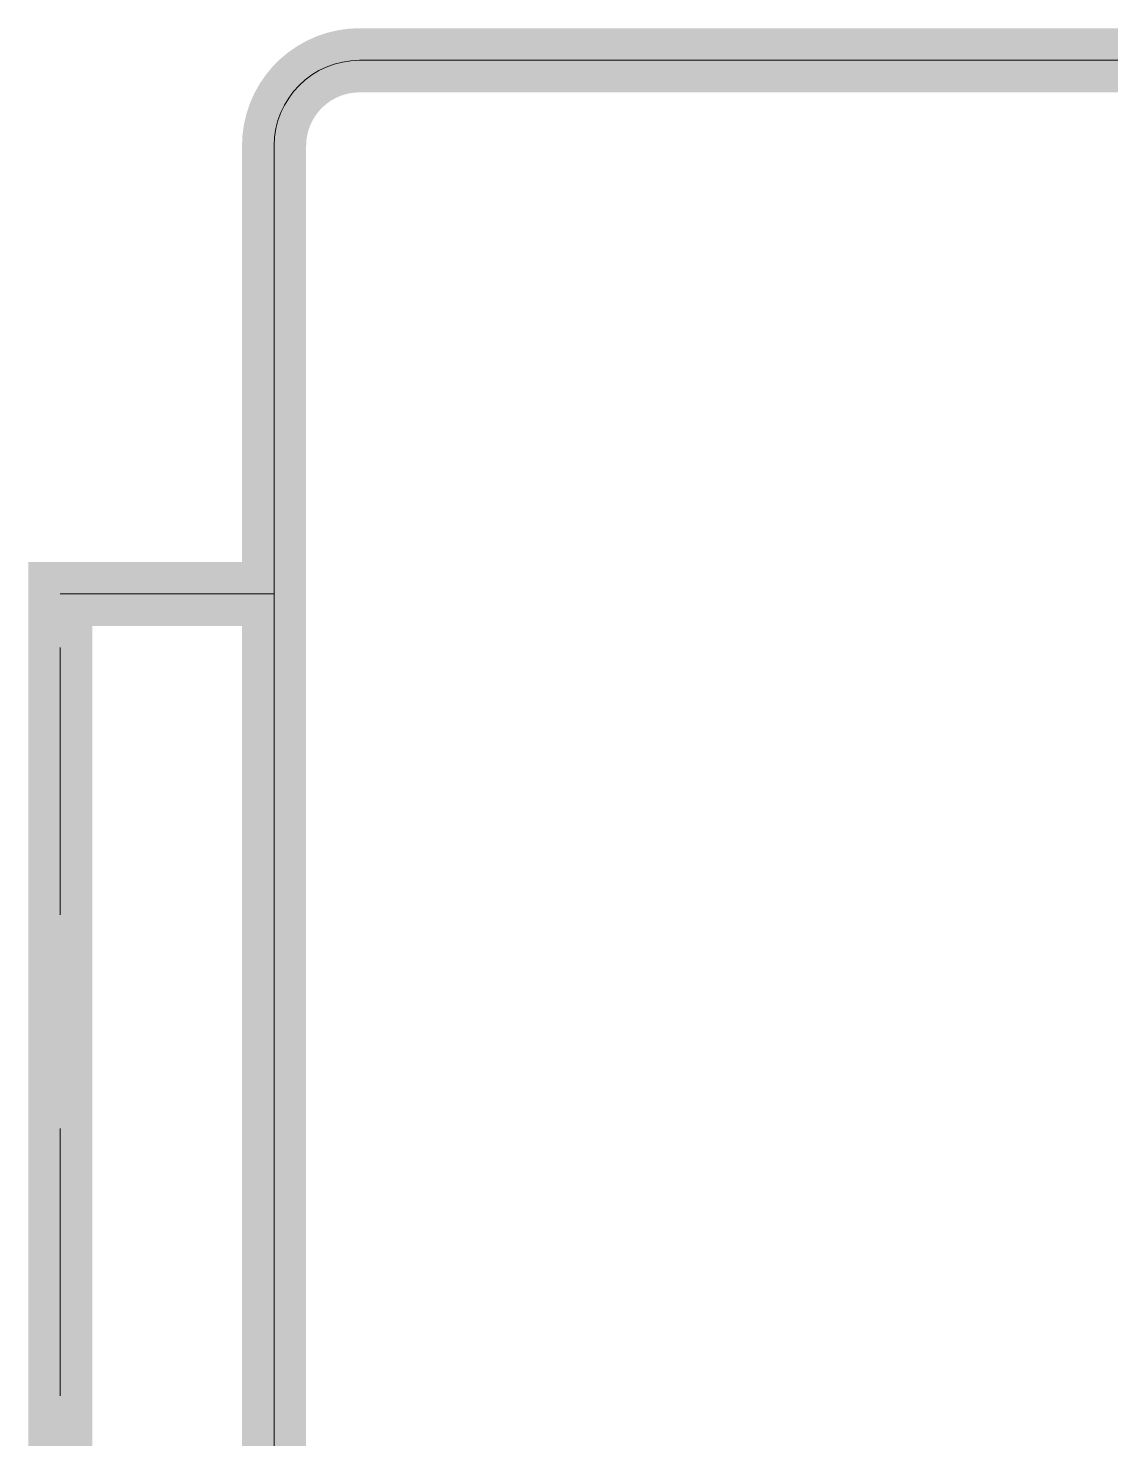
# Model space of a CAD drawing. Header units: metres. Extents: x 14 to 11050, y -346 to 476.
# Drawn here: x 221.747 to 222.253, y -215.046 to -214.387 of the extents above; entities that cross this region are included whole.
import ezdxf

# ---------------------------------------------------------------- set-up
doc = ezdxf.new("R2010")
doc.units = ezdxf.units.M
doc.linetypes.add('0', pattern=[0])
doc.linetypes.add('HIDDEN2', pattern=[0.1875, 0.125, -0.0625])
doc.layers.get('0').update_dxf_attribs({"color": 250, "linetype": '0', "lineweight": 20})
doc.layers.add('A-WALL', color=250, linetype='Continuous', lineweight=20)
doc.layers.add('baños', color=140, linetype='Continuous', lineweight=0)
doc.layers.add('REVESTIMIENTO EXTERIOR', color=7, linetype='Continuous', lineweight=5, true_color=0xffdebd)
doc.styles.get("Standard").update_dxf_attribs({"font": 'arial.ttf', "height": 0.1875})

# ---------------------------------------------------------------- blocks, each defined once
blk = doc.blocks.new('PL BASE 2N NASAS 09')
at = {"layer": 'A-WALL'}
for p, q in [((171.93755, -21.56171), (173.90755, -21.56171)), ((171.89755, -21.60171), (171.89755, -22.66081))]:
    blk.add_line(p, q, dxfattribs=at)
at = {"layer": 'A-WALL', "linetype": 'HIDDEN2'}
for p, q in [((171.79755, -22.41126), (171.79755, -21.81126)), ((171.79755, -21.81126), (171.89755, -21.81126))]:
    blk.add_line(p, q, dxfattribs=at)
at = {"layer": 'A-WALL'}
blk.add_arc((171.93755, -21.60171), 0.04, 90, 180, dxfattribs=at)
at = {"layer": 'baños', "linetype": 'Continuous', "flags": 8}
for tag, p in [('MODELNUMBER', (167.1329, -5.63062, 0)), ('TRADENAME', (167.1329, -5.63066, 0)), ('PRODUCT', (167.1329, -5.6307, 0)), ('MATERIAL', (167.1329, -5.63074, 0)), ('MODELNUMBER', (168.30765, -5.63062, 0)), ('TRADENAME', (168.30765, -5.63066, 0)), ('PRODUCT', (168.30765, -5.6307, 0)), ('MATERIAL', (168.30765, -5.63074, 0))]:
    blk.add_attdef(tag, p, '', height=0.0000254, rotation=180.00008, dxfattribs=at)
at = {"layer": 'baños', "linetype": 'Continuous'}
for tag, p, rotation in [('MODELNUMBER', (169.24282, -19.70647), 180.00008), ('TRADENAME', (169.24278, -19.70642), 180.00008), ('MATERIAL', (169.24301, -19.70634), 180.00008), ('PRODUCT', (169.243, -19.70638), 180.00008), ('MODELNUMBER', (169.95239, -19.70647), 179.99992), ('TRADENAME', (169.95239, -19.70642), 179.99992), ('MATERIAL', (169.95239, -19.70634), 179.99992), ('PRODUCT', (169.95239, -19.70638), 179.99992)]:
    blk.add_attdef(tag, p, '', height=0.0000254, rotation=rotation, dxfattribs=at)
blk = doc.blocks.new('PL MUEBLES 2N NASAS 09')
blk.add_blockref('PL BASE 2N NASAS 09', (49.91428, 62.71701))

msp = doc.modelspace()

# ---------------------------------------------------------------- linework, layer by layer
at = {"layer": 'REVESTIMIENTO EXTERIOR', "color": 30, "true_color": 0xf8991e, "const_width": 0.03}
for points in [[(221.90182, -214.40183, 0.414214), (221.86182, -214.44183), (221.86182, -215.50093), (221.99711, -215.50093)], [(223.91182, -215.51549), (223.91182, -214.44183, 0.414214), (223.87182, -214.40183), (221.90182, -214.40183)]]:
    msp.add_lwpolyline(points, format="xyb", dxfattribs=at)
msp.add_lwpolyline([(221.86182, -214.65138), (221.76182, -214.65138), (221.76182, -215.25138), (221.86182, -215.25138)], dxfattribs=at)

# ---------------------------------------------------------------- block references
at = {"layer": 'REVESTIMIENTO EXTERIOR', "color": 30, "true_color": 0xf8991e}
msp.add_blockref('PL MUEBLES 2N NASAS 09', (0.05, -255.55713), dxfattribs=at)

doc.saveas('drawing.dxf')
